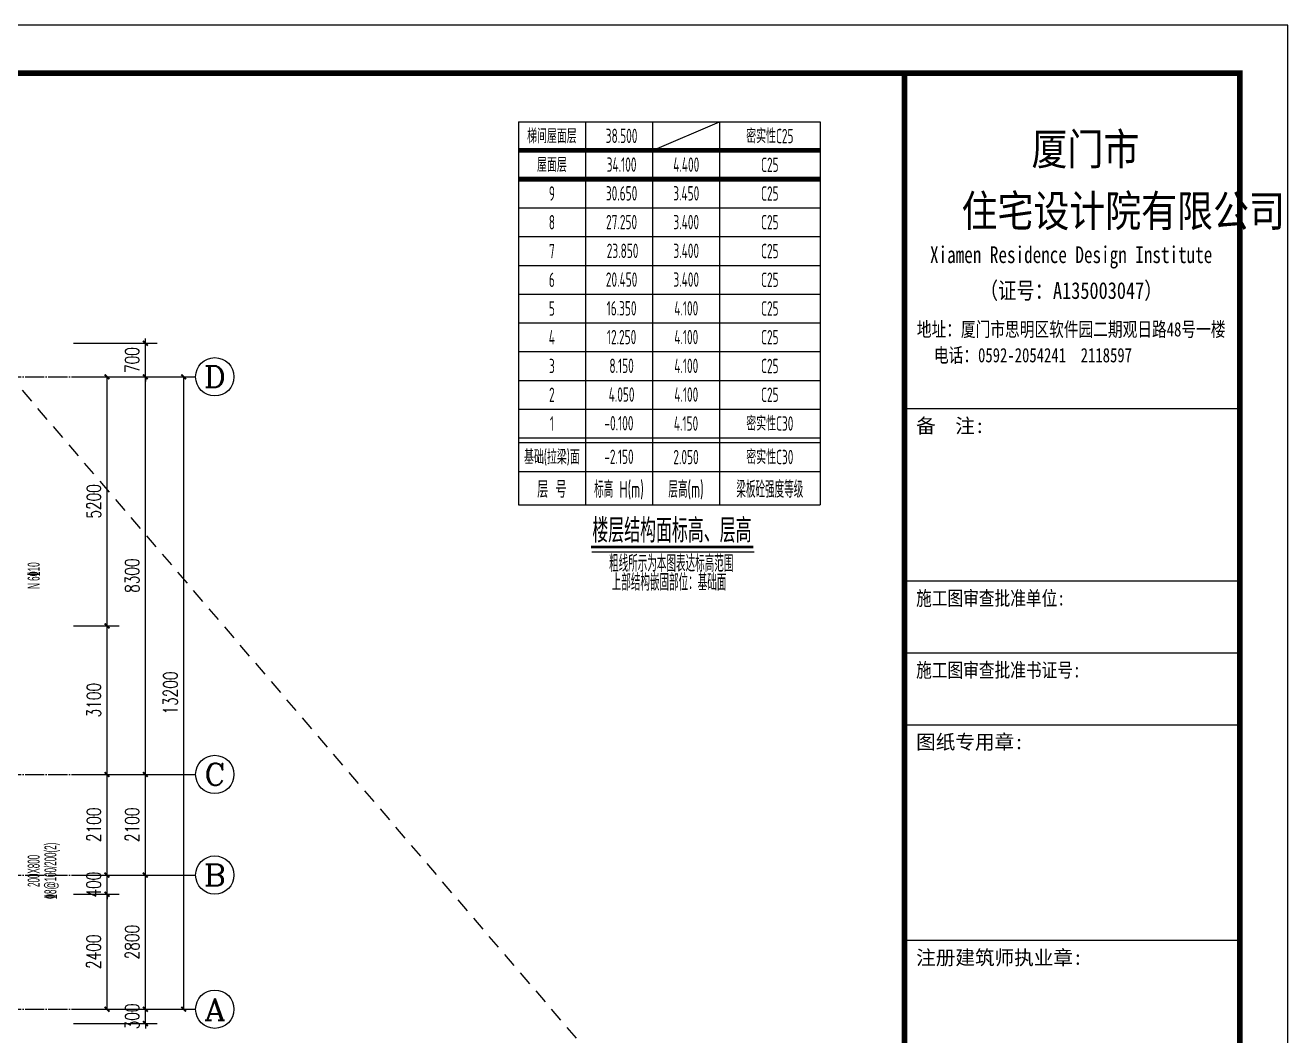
# Model space of a CAD drawing. Extents: x -441005 to 725361, y -182459 to 319313.
# Drawn here: x 347193 to 373550, y 262958 to 284050 of the extents above; entities that cross this region are included whole.
import ezdxf
from ezdxf.enums import TextEntityAlignment as Align

# ---------------------------------------------------------------- set-up
doc = ezdxf.new("R2010")
doc.units = 0
doc.header["$LTSCALE"] = 100
doc.linetypes.add('3', pattern=[5, 3, -2])
doc.linetypes.add('DOTE', pattern=[2.42, 2, -0.2, 0.02, -0.2])
doc.layers.get('0').update_dxf_attribs({"linetype": 'CONTINUOUS'})
doc.layers.get('Defpoints').update_dxf_attribs({"linetype": 'CONTINUOUS'})
for name, color, linetype in [('AXIS', 3, 'CONTINUOUS'), ('AXIS_TEXT', 7, 'CONTINUOUS'), ('C层高表', 2, 'CONTINUOUS'), ('DOTE', 8, 'DOTE'), ('T模板通用标注', 7, 'CONTINUOUS'), ('图框', 7, 'CONTINUOUS'), ('梁平法2', 8, 'CONTINUOUS')]:
    doc.layers.add(name, color=color, linetype=linetype)
doc.styles.add('_TCH_AXIS', font='COMPLEX', dxfattribs={"bigfont": 'GBCBIG'})
doc.styles.add('_TCH_DIM_T3', font='simplex_.ttf', dxfattribs={"width": 0.705882, "bigfont": 'GBCBIG'})
doc.styles.add('COMPLEX', font='COMPLEX')
doc.styles.add('HZ', font='tssdeng.shx', dxfattribs={"width": 0.7, "height": 5, "bigfont": '1.shx'})
doc.styles.add('HZTXT', font='TXT', dxfattribs={"bigfont": 'HZTXT'})
doc.styles.add('图框字型一', font='SimSun.ttf')
doc.styles.add('梁平法', font='xxxxx.shx', dxfattribs={"bigfont": 'dxfs.shx'})
doc.dimstyles.new('_TCH_ARCH&&100', dxfattribs={"dimtxt": 297.5, "dimasz": 100, "dimexe": 250, "dimexo": 300, "dimgap": 126.25, "dimtad": 1, "dimdec": 0, "dimzin": 0, "dimdsep": 46, "dimtxsty": '_TCH_DIM_T3', "dimblk": 'ARCHTICK', "dimcen": 0.09, "dimclrt": 7, "dimazin": 2, "dimtfac": 1, "dimtdec": 0, "dimtix": 1, "dimtmove": 2, "dimatfit": 3, "dimfxl": 0, "dimtolj": 1, "dimtzin": 0, "dimarcsym": 0})

# ---------------------------------------------------------------- blocks, each defined once
blk = doc.blocks.new('梁板层高表')
at = {"layer": 'C层高表', "color": 7}
for p, q in [((0, 8000), (0, 0)), ((0, 8000), (6300, 8000)), ((1400, 8000), (1400, 0)), ((2800, 8000), (2800, 0)), ((2800, 7400), (4200, 8000)), ((4200, 8000), (4200, 0)), ((6300, 8000), (6300, 0)), ((6300, 8000), (6300, 0)), ((0, 7400), (6300, 7400)), ((0, 7400), (6300, 7400)), ((0, 6800), (6300, 6800)), ((0, 6200), (6300, 6200)), ((0, 5600), (6300, 5600)), ((0, 5000), (6300, 5000)), ((0, 4400), (6300, 4400)), ((0, 3800), (6300, 3800)), ((0, 3200), (6300, 3200)), ((0, 2600), (6300, 2600)), ((0, 2000), (6300, 2000)), ((0, 1400), (6300, 1400)), ((0, 1300), (6300, 1300)), ((0, 700), (6300, 700)), ((0, 0), (6300, 0)), ((1532, -976), (4920, -976))]:
    blk.add_line(p, q, dxfattribs=at)
at = {"layer": 'C层高表', "color": 7, "const_width": 50}
blk.add_lwpolyline([(1517, -878), (4905, -878)], dxfattribs=at)
at = {"layer": 'C层高表', "color": 7, "style": 'HZ'}
for s, height, width, p in [('梯间屋面层', 300, 0.6, (700, 7550)), ('屋面层', 300, 0.6, (700, 6950)), ('9', 300, 0.6, (700, 6350)), ('8', 300, 0.6, (700, 5750)), ('7', 300, 0.6, (700, 5150)), ('6', 300, 0.6, (700, 4550)), ('5', 300, 0.6, (700, 3950)), ('4', 300, 0.6, (700, 3350)), ('3', 300, 0.6, (700, 2750)), ('2', 300, 0.6, (700, 2150)), ('1', 300, 0.6, (700, 1550)), ('基础(拉梁)面', 300, 0.6, (700, 850)), ('标高 H(m)', 350, 0.6, (2100, 150)), ('层高(m)', 350, 0.6, (3500, 150)), ('梁板砼强度等级', 350, 0.6, (5250, 150)), ('层 号', 350, 0.7, (700, 150)), ('楼层结构面标高、层高', 500, 0.7, (3206, -785)), ('粗线所示为本图表达标高范围', 350, 0.6, (3191, -1397)), ('上部结构嵌固部位：基础面', 350, 0.6, (3146, -1790))]:
    blk.add_text(s, height=height, dxfattribs=dict(at, width=width)).set_placement(p, align=Align.CENTER)
at = {"layer": 'C层高表', "color": 2, "style": 'HZ', "width": 0.6}
for s, p in [('38.500', (2155, 7554)), ('34.100', (2155, 6954)), ('4.400', (3505, 6954)), ('30.650', (2155, 6354)), ('3.450', (3505, 6354)), ('27.250', (2155, 5754)), ('3.400', (3505, 5754)), ('23.850', (2176, 5154)), ('3.400', (3505, 5154)), ('20.450', (2155, 4554)), ('3.400', (3505, 4554)), ('4.100', (3505, 3954)), ('4.100', (3505, 3354)), ('4.100', (3505, 2754)), ('4.100', (3505, 2154)), ('2.050', (3500, 850))]:
    blk.add_text(s, height=300, dxfattribs=at).set_placement(p, align=Align.CENTER)
at = {"layer": 'C层高表', "color": 6, "style": 'HZ', "width": 0.6}
for s, p in [('密实性C25', (5250, 7550)), ('密实性C30', (5250, 1550)), ('密实性C30', (5250, 850))]:
    blk.add_text(s, height=300, dxfattribs=at).set_placement(p, align=Align.CENTER)
at = {"layer": 'C层高表', "color": 4, "style": 'HZ', "width": 0.6}
for p in [(5250, 6950), (5250, 6350), (5250, 5750), (5250, 5150), (5250, 4550), (5250, 3950), (5250, 3350), (5250, 2750), (5250, 2150)]:
    blk.add_text('C25', height=300, dxfattribs=at).set_placement(p, align=Align.CENTER)
at = {"layer": 'C层高表', "style": 'HZ', "width": 0.6}
for s, p in [('16.350', (2155, 3954)), ('12.250', (2155, 3354)), ('8.150', (2155, 2754)), ('4.050', (2155, 2154)), ('-0.100', (2100, 1556)), ('4.150', (3500, 1550)), ('-2.150', (2100, 856))]:
    blk.add_text(s, height=300, dxfattribs=at).set_placement(p, align=Align.CENTER)
blk = doc.blocks.new('A2+1_2')
at = {"layer": '图框'}
for p, q in [((81100, 34000), (88100, 34000)), ((81100, 30400), (88100, 30400)), ((81100, 28900), (88100, 28900)), ((81100, 27400), (88100, 27400)), ((81100, 22900), (88100, 22900))]:
    blk.add_line(p, q, dxfattribs=at)
blk.add_lwpolyline([(0, 0), (89100, 0), (89100, 42000), (0, 42000)], close=True, dxfattribs=at)
at = {"layer": '图框', "const_width": 120}
blk.add_lwpolyline([(2500, 1000), (88100, 1000), (88100, 41000), (2500, 41000)], close=True, dxfattribs=at)
blk.add_lwpolyline([(81100, 41000), (81100, 1000)], dxfattribs=at)
at = {"layer": '图框'}
for s, height, style, p in [('厦门市', 750, 'HZTXT', (83750, 39013)), ('住宅设计院有限公司', 750, 'HZTXT', (82290, 37723)), ('备  注:', 300, '图框字型一', (81342, 33490)), ('图纸专用章:', 300, '图框字型一', (81342, 26890)), ('注册建筑师执业章:', 300, '图框字型一', (81342, 22390))]:
    blk.add_text(s, height=height, dxfattribs=dict(at, style=style)).set_placement(p)
at = {"layer": '图框', "style": '图框字型一'}
for s, height, width, p in [('Xiamen Residence Design Institute', 350, 0.75, (84578, 37036)), ('（证号：A135003047）', 350, 0.8, (84578, 36288)), ('地址：厦门市思明区软件园二期观日路48号一楼', 300, 0.75, (84578, 35504)), ('电话：0592-2054241  2118597', 300, 0.75, (83781, 34964))]:
    blk.add_text(s, height=height, dxfattribs=dict(at, width=width)).set_placement(p, align=Align.CENTER)
at = {"layer": '图框', "style": '图框字型一', "width": 0.8}
for s, p in [('施工图审查批准单位:', (81342, 29890)), ('施工图审查批准书证号:', (81342, 28390))]:
    blk.add_text(s, height=300, dxfattribs=at).set_placement(p)
blk = doc.blocks.new('_AXISO')
blk.add_circle((0, 0), 0.5)
at = {"layer": 'AXIS_TEXT', "style": 'COMPLEX', "width": 1.041667}
blk.add_attdef('A', text='', height=0.56, dxfattribs=at).set_placement((-0.25, -0.28), (0.25, -0.28), align=Align.FIT)
blk = doc.blocks.new('_ArchTick')
at = {"color": 0, "linetype": 'ByBlock', "const_width": 0.4}
blk.add_lwpolyline([(-0.5, -0.5), (0.5, 0.5)], dxfattribs=at)
blk = doc.blocks.new('*D2913')
at = {"layer": 'AXIS', "color": 0, "lineweight": -2}
for p, q in [((348200, 276712), (350750, 276712)), ((350500, 263512), (350500, 276712)), ((348200, 263512), (350750, 263512))]:
    blk.add_line(p, q, dxfattribs=at)
at = {"layer": 'Defpoints', "color": 0}
for p in [(348200, 276712), (350500, 276712), (348200, 263512)]:
    blk.add_point(p, dxfattribs=at)
at = {"layer": 'AXIS', "color": 0, "lineweight": -2, "xscale": 100, "yscale": 100, "zscale": 100}
for p, rotation in [((350500, 276712), 90), ((350500, 263512), 270)]:
    blk.add_blockref('_ArchTick', p, dxfattribs=dict(at, rotation=rotation))
at = {"layer": 'AXIS', "color": 7, "insert": (350224, 270112), "char_height": 297.5, "attachment_point": 5, "rotation": 90, "style": '_TCH_DIM_T3'}
blk.add_mtext('\\A1;13200', dxfattribs=at)
blk = doc.blocks.new('*D2914')
at = {"layer": 'AXIS', "color": 0, "lineweight": -2}
for p, q in [((348200, 266312), (349950, 266312)), ((349700, 263512), (349700, 266312)), ((348200, 263512), (349950, 263512))]:
    blk.add_line(p, q, dxfattribs=at)
at = {"layer": 'Defpoints', "color": 0}
for p in [(348200, 266312), (349700, 266312), (348200, 263512)]:
    blk.add_point(p, dxfattribs=at)
at = {"layer": 'AXIS', "color": 0, "lineweight": -2, "xscale": 100, "yscale": 100, "zscale": 100}
for p, rotation in [((349700, 266312), 90), ((349700, 263512), 270)]:
    blk.add_blockref('_ArchTick', p, dxfattribs=dict(at, rotation=rotation))
at = {"layer": 'AXIS', "color": 7, "insert": (349424, 264912), "char_height": 297.5, "attachment_point": 5, "rotation": 90, "style": '_TCH_DIM_T3'}
blk.add_mtext('\\A1;2800', dxfattribs=at)
blk = doc.blocks.new('*D2915')
at = {"layer": 'AXIS', "color": 0, "lineweight": -2}
for p, q in [((348200, 268412), (349950, 268412)), ((349700, 266312), (349700, 268412)), ((348200, 266312), (349950, 266312))]:
    blk.add_line(p, q, dxfattribs=at)
at = {"layer": 'Defpoints', "color": 0}
for p in [(348200, 268412), (349700, 268412), (348200, 266312)]:
    blk.add_point(p, dxfattribs=at)
at = {"layer": 'AXIS', "color": 0, "lineweight": -2, "xscale": 100, "yscale": 100, "zscale": 100}
for p, rotation in [((349700, 268412), 90), ((349700, 266312), 270)]:
    blk.add_blockref('_ArchTick', p, dxfattribs=dict(at, rotation=rotation))
at = {"layer": 'AXIS', "color": 7, "insert": (349424, 267362), "char_height": 297.5, "attachment_point": 5, "rotation": 90, "style": '_TCH_DIM_T3'}
blk.add_mtext('\\A1;2100', dxfattribs=at)
blk = doc.blocks.new('*D2916')
at = {"layer": 'AXIS', "color": 0, "lineweight": -2}
for p, q in [((348200, 276712), (349950, 276712)), ((349700, 268412), (349700, 276712)), ((348200, 268412), (349950, 268412))]:
    blk.add_line(p, q, dxfattribs=at)
at = {"layer": 'Defpoints', "color": 0}
for p in [(348200, 276712), (349700, 276712), (348200, 268412)]:
    blk.add_point(p, dxfattribs=at)
at = {"layer": 'AXIS', "color": 0, "lineweight": -2, "xscale": 100, "yscale": 100, "zscale": 100}
for p, rotation in [((349700, 276712), 90), ((349700, 268412), 270)]:
    blk.add_blockref('_ArchTick', p, dxfattribs=dict(at, rotation=rotation))
at = {"layer": 'AXIS', "color": 7, "insert": (349424, 272562), "char_height": 297.5, "attachment_point": 5, "rotation": 90, "style": '_TCH_DIM_T3'}
blk.add_mtext('\\A1;8300', dxfattribs=at)
blk = doc.blocks.new('*D2917')
at = {"layer": 'AXIS', "color": 0, "lineweight": -2}
for p, q in [((348200, 265912), (349150, 265912)), ((348900, 263512), (348900, 265912)), ((348200, 263512), (349150, 263512))]:
    blk.add_line(p, q, dxfattribs=at)
at = {"layer": 'Defpoints', "color": 0}
for p in [(348200, 265912), (348900, 265912), (348200, 263512)]:
    blk.add_point(p, dxfattribs=at)
at = {"layer": 'AXIS', "color": 0, "lineweight": -2, "xscale": 100, "yscale": 100, "zscale": 100}
for p, rotation in [((348900, 265912), 90), ((348900, 263512), 270)]:
    blk.add_blockref('_ArchTick', p, dxfattribs=dict(at, rotation=rotation))
at = {"layer": 'AXIS', "color": 7, "insert": (348620, 264712), "char_height": 297.5, "attachment_point": 5, "rotation": 90, "style": '_TCH_DIM_T3'}
blk.add_mtext('\\A1;2400', dxfattribs=at)
blk = doc.blocks.new('*D2918')
at = {"layer": 'AXIS', "color": 0, "lineweight": -2}
for p, q in [((348200, 266312), (349150, 266312)), ((348900, 266312), (348900, 266412)), ((348900, 265912), (348900, 266312)), ((348200, 265912), (349150, 265912)), ((348900, 265912), (348900, 265812))]:
    blk.add_line(p, q, dxfattribs=at)
at = {"layer": 'Defpoints', "color": 0}
for p in [(348200, 266312), (348900, 266312), (348200, 265912)]:
    blk.add_point(p, dxfattribs=at)
at = {"layer": 'AXIS', "color": 0, "lineweight": -2, "xscale": 100, "yscale": 100, "zscale": 100}
for p, rotation in [((348900, 266312), 270), ((348900, 265912), 90)]:
    blk.add_blockref('_ArchTick', p, dxfattribs=dict(at, rotation=rotation))
at = {"layer": 'AXIS', "color": 7, "insert": (348620, 266112), "char_height": 297.5, "attachment_point": 5, "rotation": 90, "style": '_TCH_DIM_T3'}
blk.add_mtext('\\A1;400', dxfattribs=at)
blk = doc.blocks.new('*D2919')
at = {"layer": 'AXIS', "color": 0, "lineweight": -2}
for p, q in [((348200, 271512), (349150, 271512)), ((348900, 268412), (348900, 271512)), ((348200, 268412), (349150, 268412))]:
    blk.add_line(p, q, dxfattribs=at)
at = {"layer": 'Defpoints', "color": 0}
for p in [(348200, 271512), (348900, 271512), (348200, 268412)]:
    blk.add_point(p, dxfattribs=at)
at = {"layer": 'AXIS', "color": 0, "lineweight": -2, "xscale": 100, "yscale": 100, "zscale": 100}
for p, rotation in [((348900, 271512), 90), ((348900, 268412), 270)]:
    blk.add_blockref('_ArchTick', p, dxfattribs=dict(at, rotation=rotation))
at = {"layer": 'AXIS', "color": 7, "insert": (348624, 269962), "char_height": 297.5, "attachment_point": 5, "rotation": 90, "style": '_TCH_DIM_T3'}
blk.add_mtext('\\A1;3100', dxfattribs=at)
blk = doc.blocks.new('*D2920')
at = {"layer": 'AXIS', "color": 0, "lineweight": -2}
for p, q in [((348200, 276712), (349150, 276712)), ((348900, 271512), (348900, 276712)), ((348200, 271512), (349150, 271512))]:
    blk.add_line(p, q, dxfattribs=at)
at = {"layer": 'Defpoints', "color": 0}
for p in [(348200, 276712), (348900, 276712), (348200, 271512)]:
    blk.add_point(p, dxfattribs=at)
at = {"layer": 'AXIS', "color": 0, "lineweight": -2, "xscale": 100, "yscale": 100, "zscale": 100}
for p, rotation in [((348900, 276712), 90), ((348900, 271512), 270)]:
    blk.add_blockref('_ArchTick', p, dxfattribs=dict(at, rotation=rotation))
at = {"layer": 'AXIS', "color": 7, "insert": (348624, 274112), "char_height": 297.5, "attachment_point": 5, "rotation": 90, "style": '_TCH_DIM_T3'}
blk.add_mtext('\\A1;5200', dxfattribs=at)
blk = doc.blocks.new('*D2921')
at = {"layer": 'AXIS', "color": 0, "lineweight": -2}
for p, q in [((348200, 268412), (349150, 268412)), ((348900, 266312), (348900, 268412)), ((348200, 266312), (349150, 266312))]:
    blk.add_line(p, q, dxfattribs=at)
at = {"layer": 'Defpoints', "color": 0}
for p in [(348200, 268412), (348900, 268412), (348200, 266312)]:
    blk.add_point(p, dxfattribs=at)
at = {"layer": 'AXIS', "color": 0, "lineweight": -2, "xscale": 100, "yscale": 100, "zscale": 100}
for p, rotation in [((348900, 268412), 90), ((348900, 266312), 270)]:
    blk.add_blockref('_ArchTick', p, dxfattribs=dict(at, rotation=rotation))
at = {"layer": 'AXIS', "color": 7, "insert": (348624, 267362), "char_height": 297.5, "attachment_point": 5, "rotation": 90, "style": '_TCH_DIM_T3'}
blk.add_mtext('\\A1;2100', dxfattribs=at)
blk = doc.blocks.new('*D2922')
at = {"layer": 'AXIS', "color": 0, "lineweight": -2}
for p, q in [((348200, 277412), (349950, 277412)), ((349700, 277412), (349700, 277512)), ((349700, 276712), (349700, 277412)), ((348200, 276712), (349950, 276712)), ((349700, 276712), (349700, 276612))]:
    blk.add_line(p, q, dxfattribs=at)
at = {"layer": 'Defpoints', "color": 0}
for p in [(348200, 277412), (349700, 277412), (348200, 276712)]:
    blk.add_point(p, dxfattribs=at)
at = {"layer": 'AXIS', "color": 0, "lineweight": -2, "xscale": 100, "yscale": 100, "zscale": 100}
for p, rotation in [((349700, 277412), 270), ((349700, 276712), 90)]:
    blk.add_blockref('_ArchTick', p, dxfattribs=dict(at, rotation=rotation))
at = {"layer": 'AXIS', "color": 7, "insert": (349424, 277062), "char_height": 297.5, "attachment_point": 5, "rotation": 90, "style": '_TCH_DIM_T3'}
blk.add_mtext('\\A1;700', dxfattribs=at)
blk = doc.blocks.new('*D2923')
at = {"layer": 'AXIS', "color": 0, "lineweight": -2}
for p, q in [((349700, 263512), (349700, 263612)), ((348200, 263512), (349950, 263512)), ((349700, 263212), (349700, 263512)), ((348200, 263212), (349950, 263212)), ((349700, 263212), (349700, 263112))]:
    blk.add_line(p, q, dxfattribs=at)
at = {"layer": 'Defpoints', "color": 0}
for p in [(348200, 263512), (349700, 263512), (348200, 263212)]:
    blk.add_point(p, dxfattribs=at)
at = {"layer": 'AXIS', "color": 0, "lineweight": -2, "xscale": 100, "yscale": 100, "zscale": 100}
for p, rotation in [((349700, 263512), 270), ((349700, 263212), 90)]:
    blk.add_blockref('_ArchTick', p, dxfattribs=dict(at, rotation=rotation))
at = {"layer": 'AXIS', "color": 7, "insert": (349424, 263362), "char_height": 297.5, "attachment_point": 5, "rotation": 90, "style": '_TCH_DIM_T3'}
blk.add_mtext('\\A1;300', dxfattribs=at)

msp = doc.modelspace()

# ---------------------------------------------------------------- linework, layer by layer
at = {"layer": 'AXIS'}
for p, q in [((348200, 276711.9), (350750, 276711.9)), ((348200, 268411.9), (350750, 268411.9)), ((348200, 266311.9), (350750, 266311.9)), ((348200, 263511.9), (350750, 263511.9))]:
    msp.add_line(p, q, dxfattribs=at)
at = {"layer": 'C层高表', "color": 6, "const_width": 100}
for points in [[(357487.5, 281437.5), (363787.5, 281437.5)], [(357487.5, 280837.5), (363787.5, 280837.5)]]:
    msp.add_lwpolyline(points, dxfattribs=at)
at = {"layer": 'DOTE', "ltscale": 2}
for p, q in [((293950, 276711.9), (348200, 276711.9)), ((293950, 268411.9), (348200, 268411.9)), ((293950, 266311.9), (348200, 266311.9)), ((293950, 263511.9), (348200, 263511.9))]:
    msp.add_line(p, q, dxfattribs=at)
at = {"layer": 'T模板通用标注', "linetype": '3'}
msp.add_line((346800, 276811.9), (360825, 260411.9), dxfattribs=at)

# ---------------------------------------------------------------- block references
msp.add_blockref('A2+1_2', (284450, 242050))
at = {"layer": 'AXIS'}
ref = msp.add_blockref('_AXISO', (351150, 276711.9), dxfattribs=dict(at, xscale=800, yscale=800, zscale=800))
ref.add_attrib('A', 'D', dxfattribs={"layer": 'AXIS_TEXT', "height": 452.5, "style": '_TCH_AXIS', "width": 1.235294}).set_placement((350923.7, 276485.6), (351376.3, 276485.6), align=Align.FIT)
ref = msp.add_blockref('_AXISO', (351150, 268411.9), dxfattribs=dict(at, xscale=800, yscale=800, zscale=800))
ref.add_attrib('A', 'C', dxfattribs={"layer": 'AXIS_TEXT', "height": 452.5, "style": '_TCH_AXIS', "width": 1.4}).set_placement((350923.7, 268185.6), (351376.3, 268185.6), align=Align.FIT)
ref = msp.add_blockref('_AXISO', (351150, 266311.9), dxfattribs=dict(at, xscale=800, yscale=800, zscale=800))
ref.add_attrib('A', 'B', dxfattribs={"layer": 'AXIS_TEXT', "height": 452.5, "style": '_TCH_AXIS', "width": 1.235294}).set_placement((350923.7, 266085.6), (351376.3, 266085.6), align=Align.FIT)
ref = msp.add_blockref('_AXISO', (351150, 263511.9), dxfattribs=dict(at, xscale=800, yscale=800, zscale=800))
ref.add_attrib('A', 'A', dxfattribs={"layer": 'AXIS_TEXT', "height": 452.5, "style": '_TCH_AXIS', "width": 1.166667}).set_placement((350923.7, 263285.6), (351376.3, 263285.6), align=Align.FIT)
at = {"layer": 'C层高表'}
msp.add_blockref('梁板层高表', (357487.5, 274037.5), dxfattribs=at)

# ---------------------------------------------------------------- texts
at = {"layer": '梁平法2', "color": 6, "style": '梁平法', "width": 0.5}
for s, p in [('N 6%%13210', (347492.8, 272561.9)), ('%%1328@100/200(2)', (347842.8, 266398.7)), ('200X800', (347492.8, 266398.7))]:
    msp.add_text(s, height=250, rotation=90, dxfattribs=at).set_placement(p, align=Align.CENTER)

# ---------------------------------------------------------------- dimensions: what is measured, and where the dimension line sits
at = {"layer": 'AXIS'}
for p1, p2, distance, picture, middle in [((348200, 276711.9), (348200, 277411.9), -1500, '*D2922', (349423.6, 277061.9)), ((348200, 263511.9), (348200, 276711.9), -2300, '*D2913', (350223.6, 270111.9)), ((348200, 268411.9), (348200, 276711.9), -1500, '*D2916', (349423.6, 272561.9)), ((348200, 271511.9), (348200, 276711.9), -700, '*D2920', (348623.6, 274111.9)), ((348200, 268411.9), (348200, 271511.9), -700, '*D2919', (348623.6, 269961.9)), ((348200, 266311.9), (348200, 268411.9), -1500, '*D2915', (349423.6, 267361.9)), ((348200, 266311.9), (348200, 268411.9), -700, '*D2921', (348623.6, 267361.9)), ((348200, 265911.9), (348200, 266311.9), -700, '*D2918', (348620.2, 266111.9)), ((348200, 263511.9), (348200, 266311.9), -1500, '*D2914', (349423.6, 264911.9)), ((348200, 263511.9), (348200, 265911.9), -700, '*D2917', (348620.2, 264711.9)), ((348200, 263211.9), (348200, 263511.9), -1500, '*D2923', (349423.6, 263361.9))]:
    dim = msp.add_aligned_dim(p1=p1, p2=p2, distance=distance, dimstyle='_TCH_ARCH&&100', override={"dimexo": 0}, dxfattribs=at)
    dim.commit()
    dim.dimension.update_dxf_attribs({"geometry": picture, "text_midpoint": middle})

doc.saveas('drawing.dxf')
